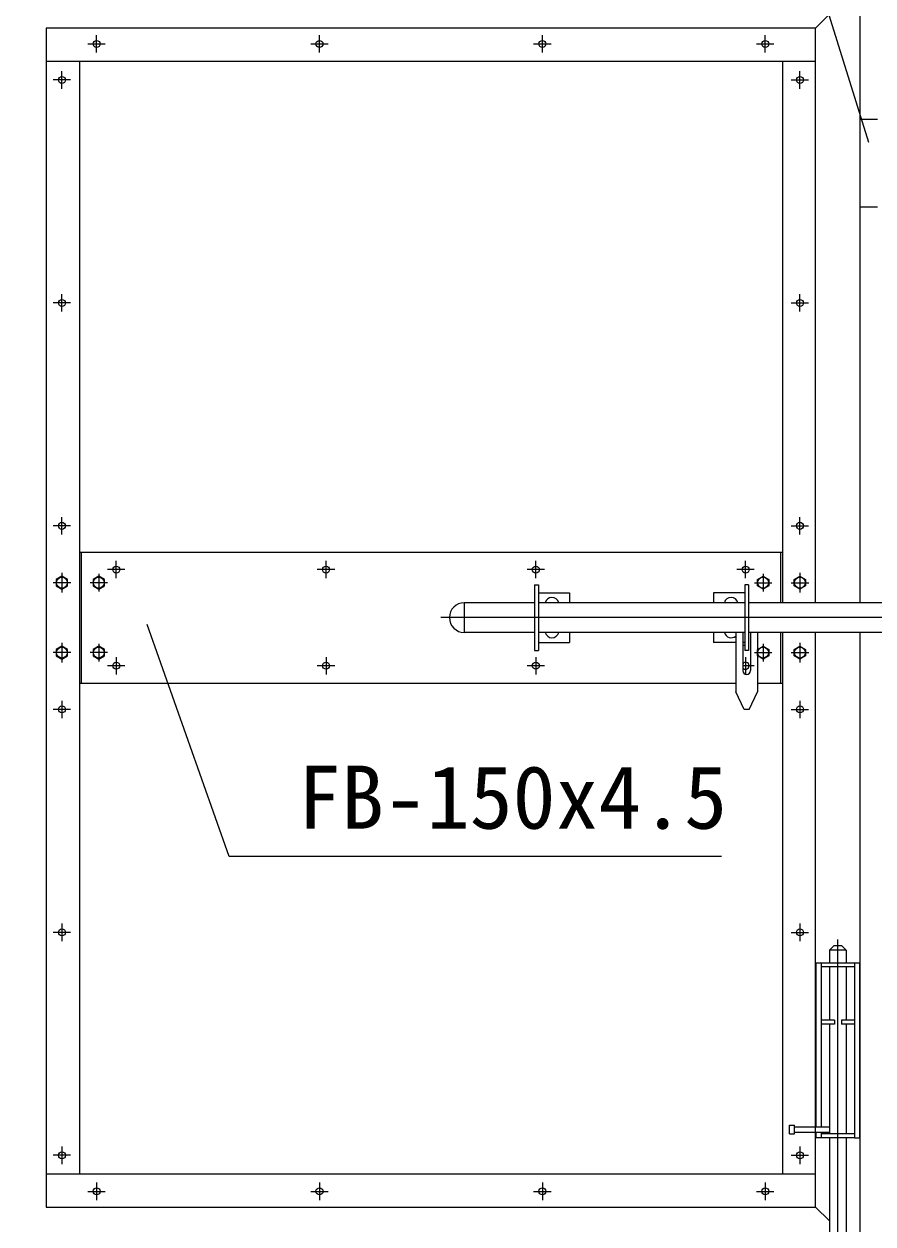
# Model space of a CAD drawing. Units: millimetres, scale not verified. Extents: x -6300 to 6300, y -4455 to 4455.
# Drawn here: x -2288 to -1317, y -1699 to -327 of the extents above; entities that cross this region are included whole.
import ezdxf
from ezdxf.enums import TextEntityAlignment as Align

# ---------------------------------------------------------------- set-up
doc = ezdxf.new("R2010")
doc.units = ezdxf.units.MM
doc.header["$LTSCALE"] = 30
doc.linetypes.add('USER1', pattern=[50.8, 31.75, -6.35, 6.35, -6.35])
for name, color, linetype, lineweight in [('0-2_D-STR1', 1, 'Continuous', 18), ('0-3_D-STR3', 3, 'Continuous', 13), ('0-4_D-BMK', 2, 'USER1', 13), ('0-8_D-STR-TXT', 7, 'Continuous', 9)]:
    doc.layers.add(name, color=color, linetype=linetype, lineweight=lineweight)
doc.styles.add('ＭＳ ゴシック', font='')
doc.styles.get('ＭＳ ゴシック').set_extended_font_data('MS Gothic')

msp = doc.modelspace()

# ---------------------------------------------------------------- linework, layer by layer
at = {"layer": '0-2_D-STR1'}
for p, q in [((-1382.18, -331.32), (-1331.38, -280.52)), ((-2262.48, -331.32), (-2262.48, -1679.72)), ((-1382.18, -1679.72), (-1366.28, -1695.62))]:
    msp.add_line(p, q, dxfattribs=at)
for points in [[(-1331.38, -988.52), (-1331.38, -280.52), (-3244.38, -280.52), (-3244.38, -430.52)], [(-1382.18, -988.52), (-1382.18, -331.32), (-2262.48, -331.32)], [(-2262.48, -1679.72), (-1382.18, -1679.72), (-1382.18, -1022.52)], [(-1347.28, -1730.52), (-1331.38, -1730.52), (-1331.38, -1022.52)]]:
    msp.add_lwpolyline(points, dxfattribs=at)
at = {"layer": '0-3_D-STR3'}
for p, q in [((-1382.18, -369.32), (-2262.48, -369.32)), ((-2224.48, -369.32), (-2224.48, -1641.72)), ((-1420.18, -369.32), (-1420.18, -988.52)), ((-1331.38, -435.52), (-1311.38, -435.52)), ((-1331.38, -535.52), (-1311.38, -535.52)), ((-2224.48, -930.52), (-1420.18, -930.52)), ((-2222.33, -930.52), (-2222.33, -1080.52)), ((-1422.33, -930.52), (-1422.33, -988.52)), ((-1703.88, -968.02), (-1703.88, -1043.02)), ((-1703.88, -968.02), (-1699.38, -968.02)), ((-1699.38, -968.02), (-1699.38, -1043.02)), ((-1463.38, -968.02), (-1463.38, -1043.02)), ((-1458.88, -968.02), (-1463.38, -968.02)), ((-1458.88, -968.02), (-1458.88, -1043.02)), ((-1699.38, -977.02), (-1663.88, -977.02)), ((-1663.88, -977.02), (-1663.88, -988.52)), ((-1498.88, -977.02), (-1498.88, -988.52)), ((-1463.38, -977.02), (-1498.88, -977.02)), ((-1784.13, -988.52), (-1784.13, -1022.52)), ((-1703.88, -988.52), (-1784.13, -988.52)), ((-1463.38, -988.52), (-1699.38, -988.52)), ((-1183.88, -988.52), (-1458.88, -988.52)), ((-1703.88, -1022.52), (-1784.13, -1022.52)), ((-1463.38, -1022.52), (-1699.38, -1022.52)), ((-1663.88, -1022.52), (-1663.88, -1034.02)), ((-1498.88, -1022.52), (-1498.88, -1034.02)), ((-1473.63, -1022.52), (-1473.63, -1090.52)), ((-1465.63, -1022.52), (-1465.63, -1066.02)), ((-1183.88, -1022.52), (-1458.88, -1022.52)), ((-1456.63, -1022.52), (-1456.63, -1066.02)), ((-1448.63, -1022.52), (-1448.63, -1090.52)), ((-1422.33, -1022.52), (-1422.33, -1080.52)), ((-1420.18, -1022.52), (-1420.18, -1641.72)), ((-1703.88, -1043.02), (-1699.38, -1043.02)), ((-1699.38, -1034.02), (-1663.88, -1034.02)), ((-1473.63, -1034.02), (-1498.88, -1034.02)), ((-1463.38, -1034.02), (-1465.63, -1034.02)), ((-1463.38, -1037.4), (-1465.63, -1037.4)), ((-1458.88, -1043.02), (-1463.38, -1043.02)), ((-2224.48, -1080.52), (-1473.63, -1080.52)), ((-1448.63, -1080.52), (-1420.18, -1080.52)), ((-1464.13, -1110.52), (-1473.63, -1090.52)), ((-1458.13, -1110.52), (-1448.63, -1090.52)), ((-1458.13, -1110.52), (-1464.13, -1110.52)), ((-1361.28, -1381.02), (-1366.28, -1386.02)), ((-1366.28, -1386.02), (-1366.28, -1400.52)), ((-1347.28, -1386.02), (-1366.28, -1386.02)), ((-1352.28, -1381.02), (-1361.28, -1381.02)), ((-1352.28, -1381.02), (-1347.28, -1386.02)), ((-1347.28, -1386.02), (-1347.28, -1400.52)), ((-1381.78, -1588.02), (-1381.78, -1400.52)), ((-1381.78, -1400.52), (-1331.78, -1400.52)), ((-1375.78, -1400.52), (-1375.78, -1588.02)), ((-1337.78, -1405.02), (-1375.78, -1405.02)), ((-1366.28, -1405.02), (-1366.28, -1466.02)), ((-1347.28, -1405.02), (-1347.28, -1466.02)), ((-1337.78, -1400.52), (-1337.78, -1596.02)), ((-1331.78, -1600.52), (-1331.78, -1400.52)), ((-1360.78, -1466.02), (-1375.78, -1466.02)), ((-1366.28, -1470.52), (-1366.28, -1596.02)), ((-1337.78, -1470.52), (-1352.78, -1470.52)), ((-1347.28, -1470.52), (-1347.28, -1596.02)), ((-1412.28, -1596.02), (-1412.28, -1586.02)), ((-1412.28, -1586.02), (-1406.28, -1586.02)), ((-1406.28, -1596.02), (-1406.28, -1586.02)), ((-1406.28, -1588.02), (-1366.28, -1588.02)), ((-1412.28, -1596.02), (-1406.28, -1596.02)), ((-1406.28, -1594.02), (-1366.28, -1594.02)), ((-1381.78, -1600.52), (-1381.78, -1594.02)), ((-1375.78, -1600.52), (-1381.78, -1600.52)), ((-1375.78, -1594.02), (-1375.78, -1600.52)), ((-1337.78, -1596.02), (-1375.78, -1596.02)), ((-1337.78, -1600.52), (-1375.78, -1600.52)), ((-1366.28, -1600.52), (-1366.28, -1856.02)), ((-1347.28, -1600.52), (-1347.28, -1856.02)), ((-1337.78, -1596.02), (-1337.78, -1600.52)), ((-1337.78, -1600.52), (-1331.78, -1600.52)), ((-2262.48, -1641.72), (-1382.18, -1641.72))]:
    msp.add_line(p, q, dxfattribs=at)
for points in [[(-2237.98, -961.77), (-2244.48, -958.01), (-2250.98, -961.77), (-2250.98, -969.27), (-2244.48, -973.02), (-2237.98, -969.27)], [(-2195.83, -961.77), (-2202.33, -958.01), (-2208.83, -961.77), (-2208.83, -969.27), (-2202.33, -973.02), (-2195.83, -969.27)], [(-1448.83, -961.77), (-1442.33, -958.01), (-1435.83, -961.77), (-1435.83, -969.27), (-1442.33, -973.02), (-1448.83, -969.27)], [(-1406.68, -961.77), (-1400.18, -958.01), (-1393.68, -961.77), (-1393.68, -969.27), (-1400.18, -973.02), (-1406.68, -969.27)], [(-2237.98, -1041.77), (-2244.48, -1038.01), (-2250.98, -1041.77), (-2250.98, -1049.27), (-2244.48, -1053.02), (-2237.98, -1049.27)], [(-2195.83, -1041.77), (-2202.33, -1038.01), (-2208.83, -1041.77), (-2208.83, -1049.27), (-2202.33, -1053.02), (-2195.83, -1049.27)], [(-1448.83, -1041.77), (-1442.33, -1038.01), (-1435.83, -1041.77), (-1435.83, -1049.27), (-1442.33, -1053.02), (-1448.83, -1049.27)], [(-1406.68, -1041.77), (-1400.18, -1038.01), (-1393.68, -1041.77), (-1393.68, -1049.27), (-1400.18, -1053.02), (-1406.68, -1049.27)]]:
    msp.add_lwpolyline(points, close=True, dxfattribs=at)
for points in [[(-1360.78, -1466.02), (-1360.78, -1470.52), (-1375.78, -1470.52)], [(-1337.78, -1466.02), (-1352.78, -1466.02), (-1352.78, -1470.52)]]:
    msp.add_lwpolyline(points, dxfattribs=at)
for centre, radius in [((-2204.83, -349.32), 4), ((-1949.83, -349.32), 4), ((-1694.83, -349.32), 4), ((-1439.83, -349.32), 4), ((-2244.48, -390.52), 4), ((-1400.18, -390.52), 4), ((-2244.48, -645.52), 4), ((-1400.18, -645.52), 4), ((-2244.48, -900.52), 4), ((-1400.18, -900.52), 4), ((-2182.33, -950.52), 4), ((-1942.33, -950.52), 4), ((-1702.33, -950.52), 4), ((-1462.33, -950.52), 4), ((-2244.48, -965.52), 6.25), ((-2202.33, -965.52), 6.25), ((-1442.33, -965.52), 6.25), ((-1400.18, -965.52), 6.25), ((-2244.48, -1045.52), 6.25), ((-2202.33, -1045.52), 6.25), ((-1442.33, -1045.52), 6.25), ((-1400.18, -1045.52), 6.25), ((-2182.33, -1060.52), 4), ((-1942.33, -1060.52), 4), ((-1702.33, -1060.52), 4), ((-2244.48, -1110.52), 4), ((-1400.18, -1110.52), 4), ((-2244.48, -1365.52), 4), ((-1400.18, -1365.52), 4), ((-2244.48, -1620.52), 4), ((-1400.18, -1620.52), 4), ((-2204.83, -1661.72), 4), ((-1949.83, -1661.72), 4), ((-1694.83, -1661.72), 4), ((-1439.83, -1661.72), 4)]:
    msp.add_circle(centre, radius, dxfattribs=at)
for centre, radius, start, end in [((-1683.88, -990.52), 8, 14.47751, 165.52249), ((-1478.88, -990.52), 8, 14.47751, 165.52249), ((-1784.13, -1005.52), 17, 90, 270), ((-1683.88, -1020.52), 8, 194.47751, 345.52249), ((-1478.88, -1020.52), 8, 194.47751, 311.0145), ((-1462.33, -1060.52), 4, 214.41914, 145.58086), ((-1461.13, -1066.02), 4.5, 180, 0)]:
    msp.add_arc(centre, radius, start, end, dxfattribs=at)
at = {"layer": '0-4_D-BMK'}
for p, q in [((-2204.83, -359.29), (-2204.83, -339.34)), ((-1949.83, -359.29), (-1949.83, -339.34)), ((-1694.83, -359.29), (-1694.83, -339.34)), ((-1439.83, -359.29), (-1439.83, -339.34)), ((-2214.81, -349.32), (-2194.86, -349.32)), ((-1959.81, -349.32), (-1939.86, -349.32)), ((-1704.81, -349.32), (-1684.86, -349.32)), ((-1449.81, -349.32), (-1429.86, -349.32)), ((-2244.48, -400.49), (-2244.48, -380.54)), ((-1400.18, -400.49), (-1400.18, -380.54)), ((-2234.51, -390.52), (-2254.46, -390.52)), ((-1410.16, -390.52), (-1390.21, -390.52)), ((-2244.48, -655.49), (-2244.48, -635.54)), ((-1400.18, -655.49), (-1400.18, -635.54)), ((-2234.51, -645.52), (-2254.46, -645.52)), ((-1410.16, -645.52), (-1390.21, -645.52)), ((-2244.48, -910.49), (-2244.48, -890.54)), ((-1400.18, -910.49), (-1400.18, -890.54)), ((-2234.51, -900.52), (-2254.46, -900.52)), ((-1410.16, -900.52), (-1390.21, -900.52)), ((-2182.33, -960.49), (-2182.33, -940.54)), ((-1942.33, -960.49), (-1942.33, -940.54)), ((-1702.33, -960.49), (-1702.33, -940.54)), ((-1462.33, -960.49), (-1462.33, -940.54)), ((-2244.48, -954.38), (-2244.48, -976.66)), ((-2202.33, -955.52), (-2202.33, -975.52)), ((-2172.36, -950.52), (-2192.31, -950.52)), ((-1932.36, -950.52), (-1952.31, -950.52)), ((-1692.36, -950.52), (-1712.31, -950.52)), ((-1452.36, -950.52), (-1472.31, -950.52)), ((-1442.33, -955.52), (-1442.33, -975.52)), ((-1400.18, -954.38), (-1400.18, -976.66)), ((-2234.48, -965.52), (-2254.48, -965.52)), ((-2192.33, -965.52), (-2212.33, -965.52)), ((-1452.33, -965.52), (-1432.33, -965.52)), ((-1410.18, -965.52), (-1390.18, -965.52)), ((-891.13, -1005.52), (-1811.13, -1005.52)), ((-2244.48, -1034.38), (-2244.48, -1056.66)), ((-2202.33, -1035.52), (-2202.33, -1055.52)), ((-1442.33, -1035.52), (-1442.33, -1055.52)), ((-1400.18, -1034.38), (-1400.18, -1056.66)), ((-2234.48, -1045.52), (-2254.48, -1045.52)), ((-2192.33, -1045.52), (-2212.33, -1045.52)), ((-2182.33, -1050.54), (-2182.33, -1070.49)), ((-1942.33, -1050.54), (-1942.33, -1070.49)), ((-1702.33, -1050.54), (-1702.33, -1070.49)), ((-1462.33, -1050.54), (-1462.33, -1070.49)), ((-1452.33, -1045.52), (-1432.33, -1045.52)), ((-1410.18, -1045.52), (-1390.18, -1045.52)), ((-2172.36, -1060.52), (-2192.31, -1060.52)), ((-1932.36, -1060.52), (-1952.31, -1060.52)), ((-1692.36, -1060.52), (-1712.31, -1060.52)), ((-1452.36, -1060.52), (-1465.63, -1060.52)), ((-2234.51, -1110.52), (-2254.46, -1110.52)), ((-2244.48, -1100.54), (-2244.48, -1120.49)), ((-1410.16, -1110.52), (-1390.21, -1110.52)), ((-1400.18, -1100.54), (-1400.18, -1120.49)), ((-2244.48, -1355.54), (-2244.48, -1375.49)), ((-1400.18, -1355.54), (-1400.18, -1375.49)), ((-2234.51, -1365.52), (-2254.46, -1365.52)), ((-1410.16, -1365.52), (-1390.21, -1365.52)), ((-1356.78, -1867.2), (-1356.78, -1373.71)), ((-2244.48, -1610.54), (-2244.48, -1630.49)), ((-1400.18, -1610.54), (-1400.18, -1630.49)), ((-2234.51, -1620.52), (-2254.46, -1620.52)), ((-1410.16, -1620.52), (-1390.21, -1620.52)), ((-2204.83, -1651.74), (-2204.83, -1671.69)), ((-1949.83, -1651.74), (-1949.83, -1671.69)), ((-1694.83, -1651.74), (-1694.83, -1671.69)), ((-1439.83, -1651.74), (-1439.83, -1671.69)), ((-2214.81, -1661.72), (-2194.86, -1661.72)), ((-1959.81, -1661.72), (-1939.86, -1661.72)), ((-1704.81, -1661.72), (-1684.86, -1661.72)), ((-1449.81, -1661.72), (-1429.86, -1661.72))]:
    msp.add_line(p, q, dxfattribs=at)
at = {"layer": '0-8_D-STR-TXT'}
for points in [[(-1816, 9.85), (-1468.55, 9.85), (-1321.78, -461.54)], [(-1489.73, -1278.71), (-2053.3, -1278.71), (-2146.84, -1013.51)]]:
    msp.add_lwpolyline(points, dxfattribs=at)

# ---------------------------------------------------------------- texts
at = {"layer": '0-8_D-STR-TXT', "style": 'ＭＳ ゴシック'}
msp.add_text('FB-150x4.5', height=72.14, dxfattribs=at).set_placement((-1974.25, -1268.59), align=Align.BOTTOM_LEFT)

doc.saveas('drawing.dxf')
